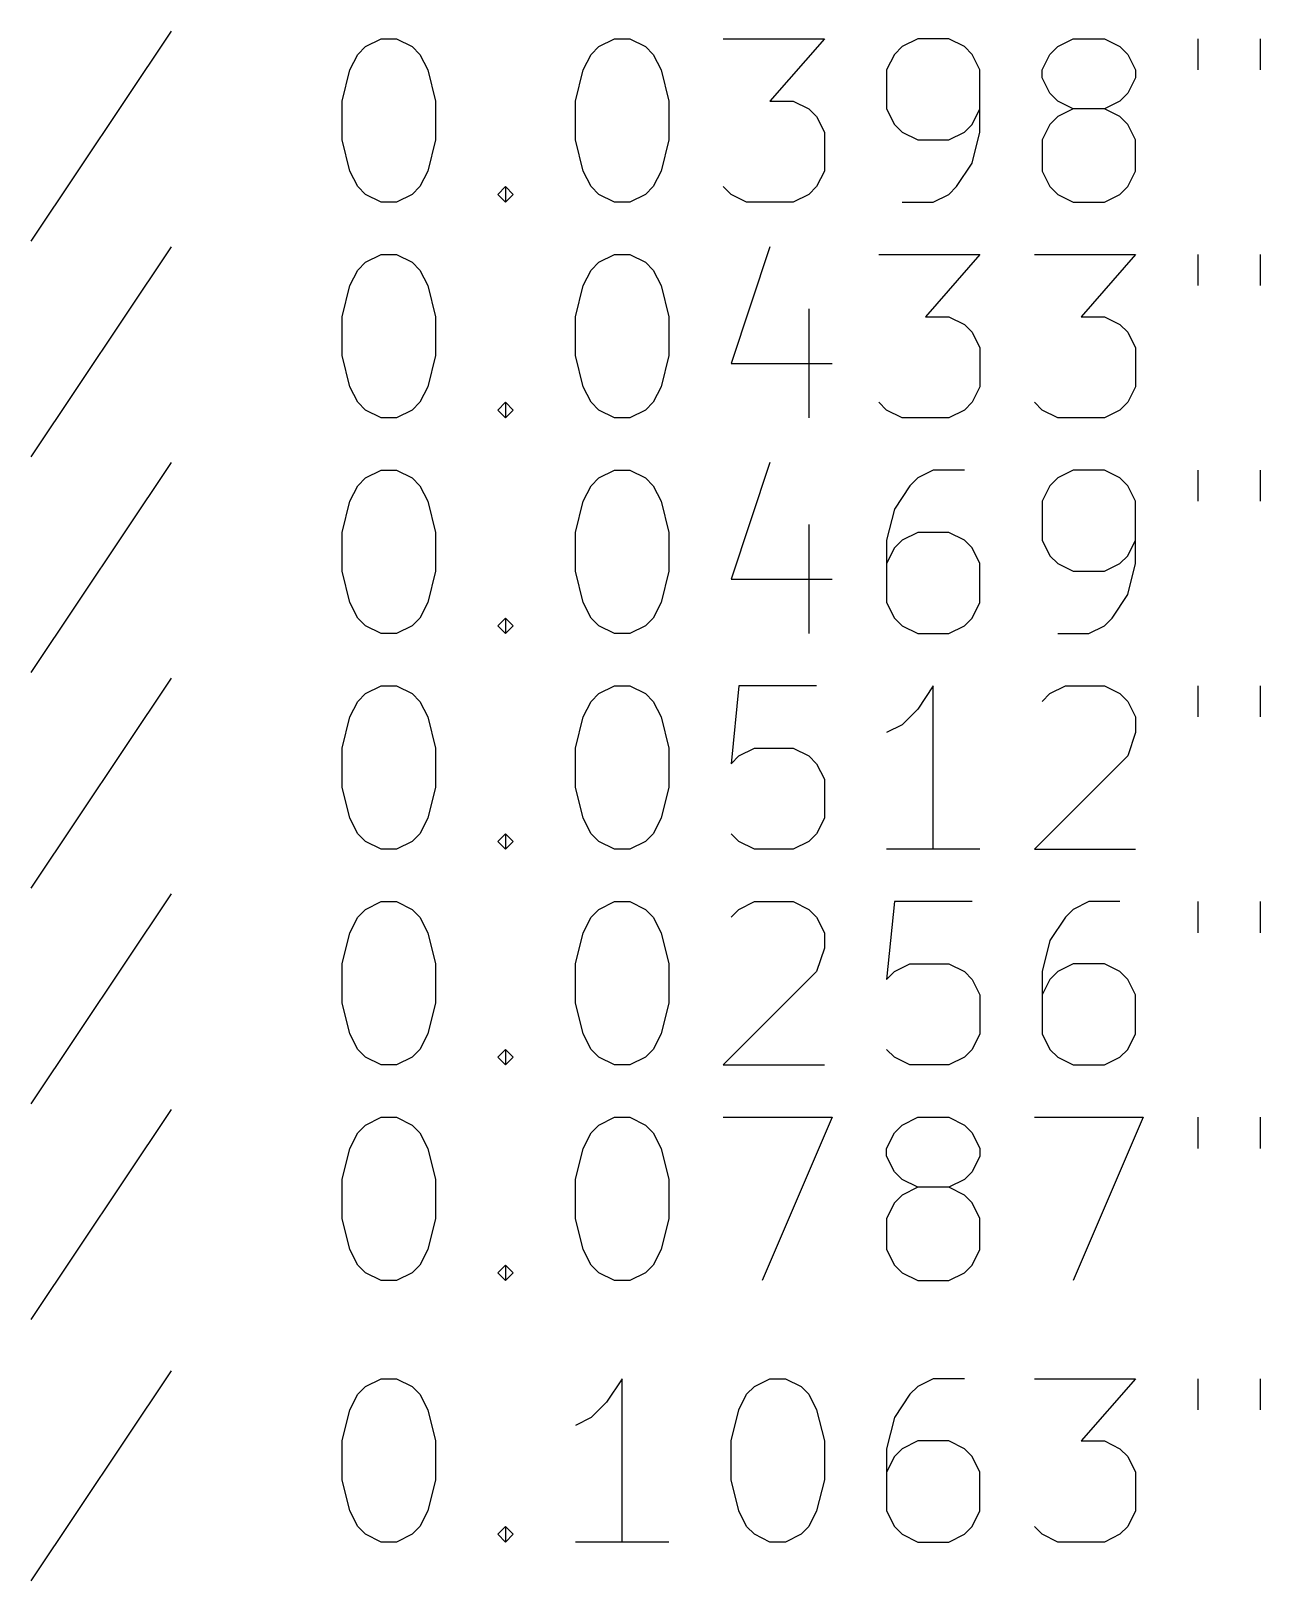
# Model space of a CAD drawing. Header units: millimetres. Extents: x 98 to 190, y -210 to -100.
# Drawn here: x 117.7 to 132.75, y -209.44 to -190.47 of the extents above; entities that cross this region are included whole.
import ezdxf

# ---------------------------------------------------------------- set-up
doc = ezdxf.new("R2010")
doc.units = ezdxf.units.MM
doc.layers.add('BLACK', color=250, linetype='CONTINUOUS')

msp = doc.modelspace()

# ---------------------------------------------------------------- linework, layer by layer
at = {"layer": 'BLACK', "linetype": 'CONTINUOUS'}
for p, q in [((119.414912, -190.4696), (117.700627, -193.041028)), ((121.700627, -190.755314), (121.795865, -190.660076)), ((121.795865, -190.660076), (121.986341, -190.564838)), ((121.986341, -190.564838), (122.176818, -190.564838)), ((122.176818, -190.564838), (122.367294, -190.660076)), ((122.367294, -190.660076), (122.462532, -190.755314)), ((124.55777, -190.755314), (124.653008, -190.660076)), ((124.653008, -190.660076), (124.843484, -190.564838)), ((124.843484, -190.564838), (125.033961, -190.564838)), ((125.033961, -190.564838), (125.224437, -190.660076)), ((125.224437, -190.660076), (125.319675, -190.755314)), ((126.176818, -190.564838), (127.414913, -190.564838)), ((127.414913, -190.564838), (126.748246, -191.326742)), ((128.367294, -190.660076), (128.272056, -190.755314)), ((128.55777, -190.564838), (128.367294, -190.660076)), ((128.938723, -190.564838), (128.55777, -190.564838)), ((129.129199, -190.660076), (128.938723, -190.564838)), ((129.224437, -190.755314), (129.129199, -190.660076)), ((130.176818, -190.755314), (130.272056, -190.660076)), ((130.272056, -190.660076), (130.462532, -190.564838)), ((130.462532, -190.564838), (130.843485, -190.564838)), ((130.843485, -190.564838), (131.033961, -190.660076)), ((131.033961, -190.660076), (131.129199, -190.755314)), ((131.986342, -190.564838), (131.986342, -190.94579)), ((132.748247, -190.564838), (132.748247, -190.94579)), ((121.605389, -190.94579), (121.700627, -190.755314)), ((122.462532, -190.755314), (122.55777, -190.94579)), ((124.462532, -190.94579), (124.55777, -190.755314)), ((125.319675, -190.755314), (125.414913, -190.94579)), ((128.272056, -190.755314), (128.176818, -190.94579)), ((129.319675, -190.94579), (129.224437, -190.755314)), ((130.08158, -190.94579), (130.176818, -190.755314)), ((131.129199, -190.755314), (131.224437, -190.94579)), ((121.510151, -191.326742), (121.605389, -190.94579)), ((122.55777, -190.94579), (122.653008, -191.326742)), ((124.367294, -191.326742), (124.462532, -190.94579)), ((125.414913, -190.94579), (125.510151, -191.326742)), ((128.176818, -190.94579), (128.176818, -191.42198)), ((129.319675, -191.707695), (129.319675, -190.94579)), ((130.08158, -191.041028), (130.08158, -190.94579)), ((130.176818, -191.231504), (130.08158, -191.041028)), ((131.224437, -191.041028), (131.129199, -191.231504)), ((131.224437, -190.94579), (131.224437, -191.041028)), ((130.272056, -191.326742), (130.176818, -191.231504)), ((131.129199, -191.231504), (131.033961, -191.326742)), ((121.510151, -191.802933), (121.510151, -191.326742)), ((122.653008, -191.326742), (122.653008, -191.802933)), ((124.367294, -191.802933), (124.367294, -191.326742)), ((125.510151, -191.326742), (125.510151, -191.802933)), ((126.748246, -191.326742), (127.033961, -191.326742)), ((127.033961, -191.326742), (127.224437, -191.42198)), ((130.462532, -191.42198), (130.272056, -191.326742)), ((131.033961, -191.326742), (130.843485, -191.42198)), ((127.224437, -191.42198), (127.319675, -191.517219)), ((127.319675, -191.517219), (127.414913, -191.707695)), ((128.176818, -191.42198), (128.272056, -191.612457)), ((129.224437, -191.612457), (129.319675, -191.42198)), ((130.272056, -191.517219), (130.176818, -191.612457)), ((130.462532, -191.42198), (130.272056, -191.517219)), ((130.843485, -191.42198), (130.462532, -191.42198)), ((131.033961, -191.517219), (130.843485, -191.42198)), ((131.129199, -191.612457), (131.033961, -191.517219)), ((127.414913, -191.707695), (127.414913, -192.183885)), ((128.272056, -191.612457), (128.367294, -191.707695)), ((128.367294, -191.707695), (128.55777, -191.802933)), ((128.938723, -191.802933), (129.129199, -191.707695)), ((129.129199, -191.707695), (129.224437, -191.612457)), ((129.224437, -192.088647), (129.319675, -191.707695)), ((130.176818, -191.612457), (130.08158, -191.802933)), ((131.224437, -191.802933), (131.129199, -191.612457)), ((121.605389, -192.183885), (121.510151, -191.802933)), ((122.653008, -191.802933), (122.55777, -192.183885)), ((124.462532, -192.183885), (124.367294, -191.802933)), ((125.510151, -191.802933), (125.414913, -192.183885)), ((128.55777, -191.802933), (128.938723, -191.802933)), ((130.08158, -191.802933), (130.08158, -192.183885)), ((131.224437, -192.183885), (131.224437, -191.802933)), ((129.033961, -192.374361), (129.224437, -192.088647)), ((121.700627, -192.374361), (121.605389, -192.183885)), ((122.55777, -192.183885), (122.462532, -192.374361)), ((124.55777, -192.374361), (124.462532, -192.183885)), ((125.414913, -192.183885), (125.319675, -192.374361)), ((127.414913, -192.183885), (127.319675, -192.374361)), ((130.08158, -192.183885), (130.176818, -192.374361)), ((131.129199, -192.374361), (131.224437, -192.183885)), ((121.795865, -192.4696), (121.700627, -192.374361)), ((121.986341, -192.564838), (121.795865, -192.4696)), ((122.367294, -192.4696), (122.176818, -192.564838)), ((122.462532, -192.374361), (122.367294, -192.4696)), ((123.414913, -192.4696), (123.510151, -192.374361)), ((123.510151, -192.564838), (123.414913, -192.4696)), ((123.510151, -192.374361), (123.605389, -192.4696)), ((123.510151, -192.374361), (123.510151, -192.564838)), ((123.605389, -192.4696), (123.510151, -192.564838)), ((124.653008, -192.4696), (124.55777, -192.374361)), ((124.843484, -192.564838), (124.653008, -192.4696)), ((125.224437, -192.4696), (125.033961, -192.564838)), ((125.319675, -192.374361), (125.224437, -192.4696)), ((126.272056, -192.4696), (126.176818, -192.374361)), ((126.462532, -192.564838), (126.272056, -192.4696)), ((127.224437, -192.4696), (127.033961, -192.564838)), ((127.319675, -192.374361), (127.224437, -192.4696)), ((128.748246, -192.564838), (128.938723, -192.4696)), ((128.938723, -192.4696), (129.033961, -192.374361)), ((130.176818, -192.374361), (130.272056, -192.4696)), ((130.272056, -192.4696), (130.462532, -192.564838)), ((130.843485, -192.564838), (131.033961, -192.4696)), ((131.033961, -192.4696), (131.129199, -192.374361)), ((122.176818, -192.564838), (121.986341, -192.564838)), ((125.033961, -192.564838), (124.843484, -192.564838)), ((127.033961, -192.564838), (126.462532, -192.564838)), ((128.367294, -192.564838), (128.748246, -192.564838)), ((130.462532, -192.564838), (130.843485, -192.564838)), ((119.414912, -193.1096), (117.700627, -195.681028)), ((126.748246, -193.1096), (126.272056, -194.538171)), ((121.700627, -193.395314), (121.795865, -193.300076)), ((121.795865, -193.300076), (121.986341, -193.204838)), ((121.986341, -193.204838), (122.176818, -193.204838)), ((122.176818, -193.204838), (122.367294, -193.300076)), ((122.367294, -193.300076), (122.462532, -193.395314)), ((124.55777, -193.395314), (124.653008, -193.300076)), ((124.653008, -193.300076), (124.843484, -193.204838)), ((124.843484, -193.204838), (125.033961, -193.204838)), ((125.033961, -193.204838), (125.224437, -193.300076)), ((125.224437, -193.300076), (125.319675, -193.395314)), ((128.08158, -193.204838), (129.319675, -193.204838)), ((129.319675, -193.204838), (128.653008, -193.966742)), ((129.986342, -193.204838), (131.224437, -193.204838)), ((131.224437, -193.204838), (130.55777, -193.966742)), ((131.986342, -193.204838), (131.986342, -193.58579)), ((132.748247, -193.204838), (132.748247, -193.58579)), ((121.605389, -193.58579), (121.700627, -193.395314)), ((122.462532, -193.395314), (122.55777, -193.58579)), ((124.462532, -193.58579), (124.55777, -193.395314)), ((125.319675, -193.395314), (125.414913, -193.58579)), ((121.510151, -193.966742), (121.605389, -193.58579)), ((122.55777, -193.58579), (122.653008, -193.966742)), ((124.367294, -193.966742), (124.462532, -193.58579)), ((125.414913, -193.58579), (125.510151, -193.966742)), ((127.224437, -193.871504), (127.224437, -195.204838)), ((121.510151, -194.442933), (121.510151, -193.966742)), ((122.653008, -193.966742), (122.653008, -194.442933)), ((124.367294, -194.442933), (124.367294, -193.966742)), ((125.510151, -193.966742), (125.510151, -194.442933)), ((128.653008, -193.966742), (128.938723, -193.966742)), ((128.938723, -193.966742), (129.129199, -194.06198)), ((129.129199, -194.06198), (129.224437, -194.157219)), ((130.55777, -193.966742), (130.843485, -193.966742)), ((130.843485, -193.966742), (131.033961, -194.06198)), ((131.033961, -194.06198), (131.129199, -194.157219)), ((129.224437, -194.157219), (129.319675, -194.347695)), ((131.129199, -194.157219), (131.224437, -194.347695)), ((121.605389, -194.823885), (121.510151, -194.442933)), ((122.653008, -194.442933), (122.55777, -194.823885)), ((124.462532, -194.823885), (124.367294, -194.442933)), ((125.510151, -194.442933), (125.414913, -194.823885)), ((129.319675, -194.347695), (129.319675, -194.823885)), ((131.224437, -194.347695), (131.224437, -194.823885)), ((126.272056, -194.538171), (127.510151, -194.538171)), ((121.700627, -195.014361), (121.605389, -194.823885)), ((122.55777, -194.823885), (122.462532, -195.014361)), ((124.55777, -195.014361), (124.462532, -194.823885)), ((125.414913, -194.823885), (125.319675, -195.014361)), ((129.319675, -194.823885), (129.224437, -195.014361)), ((131.224437, -194.823885), (131.129199, -195.014361)), ((121.795865, -195.1096), (121.700627, -195.014361)), ((122.462532, -195.014361), (122.367294, -195.1096)), ((123.414913, -195.1096), (123.510151, -195.014361)), ((123.510151, -195.014361), (123.605389, -195.1096)), ((123.510151, -195.014361), (123.510151, -195.204838)), ((124.653008, -195.1096), (124.55777, -195.014361)), ((125.319675, -195.014361), (125.224437, -195.1096)), ((128.176818, -195.1096), (128.08158, -195.014361)), ((129.224437, -195.014361), (129.129199, -195.1096)), ((130.08158, -195.1096), (129.986342, -195.014361)), ((131.129199, -195.014361), (131.033961, -195.1096)), ((121.986341, -195.204838), (121.795865, -195.1096)), ((122.176818, -195.204838), (121.986341, -195.204838)), ((122.367294, -195.1096), (122.176818, -195.204838)), ((123.510151, -195.204838), (123.414913, -195.1096)), ((123.605389, -195.1096), (123.510151, -195.204838)), ((124.843484, -195.204838), (124.653008, -195.1096)), ((125.033961, -195.204838), (124.843484, -195.204838)), ((125.224437, -195.1096), (125.033961, -195.204838)), ((128.367294, -195.204838), (128.176818, -195.1096)), ((128.938723, -195.204838), (128.367294, -195.204838)), ((129.129199, -195.1096), (128.938723, -195.204838)), ((130.272056, -195.204838), (130.08158, -195.1096)), ((130.843485, -195.204838), (130.272056, -195.204838)), ((131.033961, -195.1096), (130.843485, -195.204838)), ((119.414912, -195.7496), (117.700627, -198.321028)), ((126.748246, -195.7496), (126.272056, -197.178171)), ((121.700627, -196.035314), (121.795865, -195.940076)), ((121.795865, -195.940076), (121.986341, -195.844838)), ((121.986341, -195.844838), (122.176818, -195.844838)), ((122.176818, -195.844838), (122.367294, -195.940076)), ((122.367294, -195.940076), (122.462532, -196.035314)), ((124.55777, -196.035314), (124.653008, -195.940076)), ((124.653008, -195.940076), (124.843484, -195.844838)), ((124.843484, -195.844838), (125.033961, -195.844838)), ((125.033961, -195.844838), (125.224437, -195.940076)), ((125.224437, -195.940076), (125.319675, -196.035314)), ((128.55777, -195.940076), (128.462532, -196.035314)), ((128.748246, -195.844838), (128.55777, -195.940076)), ((129.129199, -195.844838), (128.748246, -195.844838)), ((130.272056, -195.940076), (130.176818, -196.035314)), ((130.462532, -195.844838), (130.272056, -195.940076)), ((130.843485, -195.844838), (130.462532, -195.844838)), ((131.033961, -195.940076), (130.843485, -195.844838)), ((131.129199, -196.035314), (131.033961, -195.940076)), ((131.986342, -195.844838), (131.986342, -196.22579)), ((132.748247, -195.844838), (132.748247, -196.22579)), ((121.605389, -196.22579), (121.700627, -196.035314)), ((122.462532, -196.035314), (122.55777, -196.22579)), ((124.462532, -196.22579), (124.55777, -196.035314)), ((125.319675, -196.035314), (125.414913, -196.22579)), ((128.462532, -196.035314), (128.272056, -196.321028)), ((130.176818, -196.035314), (130.08158, -196.22579)), ((131.224437, -196.22579), (131.129199, -196.035314)), ((121.510151, -196.606742), (121.605389, -196.22579)), ((122.55777, -196.22579), (122.653008, -196.606742)), ((124.367294, -196.606742), (124.462532, -196.22579)), ((125.414913, -196.22579), (125.510151, -196.606742)), ((128.272056, -196.321028), (128.176818, -196.70198)), ((130.08158, -196.22579), (130.08158, -196.70198)), ((131.224437, -196.987695), (131.224437, -196.22579)), ((127.224437, -196.511504), (127.224437, -197.844838)), ((121.510151, -197.082933), (121.510151, -196.606742)), ((122.653008, -196.606742), (122.653008, -197.082933)), ((124.367294, -197.082933), (124.367294, -196.606742)), ((125.510151, -196.606742), (125.510151, -197.082933)), ((128.176818, -196.70198), (128.176818, -197.463885)), ((128.367294, -196.70198), (128.272056, -196.797219)), ((128.55777, -196.606742), (128.367294, -196.70198)), ((128.938723, -196.606742), (128.55777, -196.606742)), ((129.129199, -196.70198), (128.938723, -196.606742)), ((129.224437, -196.797219), (129.129199, -196.70198)), ((130.08158, -196.70198), (130.176818, -196.892457)), ((131.129199, -196.892457), (131.224437, -196.70198)), ((128.272056, -196.797219), (128.176818, -196.987695)), ((129.319675, -196.987695), (129.224437, -196.797219)), ((130.176818, -196.892457), (130.272056, -196.987695)), ((131.033961, -196.987695), (131.129199, -196.892457)), ((121.605389, -197.463885), (121.510151, -197.082933)), ((122.653008, -197.082933), (122.55777, -197.463885)), ((124.462532, -197.463885), (124.367294, -197.082933)), ((125.510151, -197.082933), (125.414913, -197.463885)), ((129.319675, -197.463885), (129.319675, -196.987695)), ((130.272056, -196.987695), (130.462532, -197.082933)), ((130.462532, -197.082933), (130.843485, -197.082933)), ((130.843485, -197.082933), (131.033961, -196.987695)), ((131.129199, -197.368647), (131.224437, -196.987695)), ((126.272056, -197.178171), (127.510151, -197.178171)), ((121.700627, -197.654361), (121.605389, -197.463885)), ((122.55777, -197.463885), (122.462532, -197.654361)), ((124.55777, -197.654361), (124.462532, -197.463885)), ((125.414913, -197.463885), (125.319675, -197.654361)), ((128.176818, -197.463885), (128.272056, -197.654361)), ((129.224437, -197.654361), (129.319675, -197.463885)), ((130.938723, -197.654361), (131.129199, -197.368647)), ((121.795865, -197.7496), (121.700627, -197.654361)), ((122.462532, -197.654361), (122.367294, -197.7496)), ((123.414913, -197.7496), (123.510151, -197.654361)), ((123.510151, -197.654361), (123.605389, -197.7496)), ((123.510151, -197.654361), (123.510151, -197.844838)), ((124.653008, -197.7496), (124.55777, -197.654361)), ((125.319675, -197.654361), (125.224437, -197.7496)), ((128.272056, -197.654361), (128.367294, -197.7496)), ((129.129199, -197.7496), (129.224437, -197.654361)), ((130.843485, -197.7496), (130.938723, -197.654361)), ((121.986341, -197.844838), (121.795865, -197.7496)), ((122.176818, -197.844838), (121.986341, -197.844838)), ((122.367294, -197.7496), (122.176818, -197.844838)), ((123.510151, -197.844838), (123.414913, -197.7496)), ((123.605389, -197.7496), (123.510151, -197.844838)), ((124.843484, -197.844838), (124.653008, -197.7496)), ((125.033961, -197.844838), (124.843484, -197.844838)), ((125.224437, -197.7496), (125.033961, -197.844838)), ((128.367294, -197.7496), (128.55777, -197.844838)), ((128.55777, -197.844838), (128.938723, -197.844838)), ((128.938723, -197.844838), (129.129199, -197.7496)), ((130.272056, -197.844838), (130.653008, -197.844838)), ((130.653008, -197.844838), (130.843485, -197.7496)), ((119.414912, -198.3896), (117.700627, -200.961028)), ((121.700627, -198.675314), (121.795865, -198.580076)), ((121.795865, -198.580076), (121.986341, -198.484838)), ((121.986341, -198.484838), (122.176818, -198.484838)), ((122.176818, -198.484838), (122.367294, -198.580076)), ((122.367294, -198.580076), (122.462532, -198.675314)), ((124.55777, -198.675314), (124.653008, -198.580076)), ((124.653008, -198.580076), (124.843484, -198.484838)), ((124.843484, -198.484838), (125.033961, -198.484838)), ((125.033961, -198.484838), (125.224437, -198.580076)), ((125.224437, -198.580076), (125.319675, -198.675314)), ((126.367294, -198.484838), (126.272056, -199.437219)), ((127.319675, -198.484838), (126.367294, -198.484838)), ((128.748246, -198.484838), (128.55777, -198.770552)), ((128.748246, -200.484838), (128.748246, -198.484838)), ((130.08158, -198.675314), (130.176818, -198.580076)), ((130.176818, -198.580076), (130.367294, -198.484838)), ((130.367294, -198.484838), (130.843485, -198.484838)), ((130.843485, -198.484838), (131.033961, -198.580076)), ((131.033961, -198.580076), (131.129199, -198.675314)), ((131.986342, -198.484838), (131.986342, -198.86579)), ((132.748247, -198.484838), (132.748247, -198.86579)), ((121.605389, -198.86579), (121.700627, -198.675314)), ((122.462532, -198.675314), (122.55777, -198.86579)), ((124.462532, -198.86579), (124.55777, -198.675314)), ((125.319675, -198.675314), (125.414913, -198.86579)), ((128.55777, -198.770552), (128.367294, -198.961028)), ((131.129199, -198.675314), (131.224437, -198.86579)), ((121.510151, -199.246742), (121.605389, -198.86579)), ((122.55777, -198.86579), (122.653008, -199.246742)), ((124.367294, -199.246742), (124.462532, -198.86579)), ((125.414913, -198.86579), (125.510151, -199.246742)), ((128.367294, -198.961028), (128.176818, -199.056266)), ((131.224437, -198.86579), (131.224437, -199.056266)), ((131.224437, -199.056266), (131.129199, -199.34198)), ((121.510151, -199.722933), (121.510151, -199.246742)), ((122.653008, -199.246742), (122.653008, -199.722933)), ((124.367294, -199.722933), (124.367294, -199.246742)), ((125.510151, -199.246742), (125.510151, -199.722933)), ((126.272056, -199.437219), (126.367294, -199.34198)), ((126.367294, -199.34198), (126.55777, -199.246742)), ((126.55777, -199.246742), (127.033961, -199.246742)), ((127.033961, -199.246742), (127.224437, -199.34198)), ((127.224437, -199.34198), (127.319675, -199.437219)), ((131.129199, -199.34198), (129.986342, -200.484838)), ((127.319675, -199.437219), (127.414913, -199.627695)), ((121.605389, -200.103885), (121.510151, -199.722933)), ((122.653008, -199.722933), (122.55777, -200.103885)), ((124.462532, -200.103885), (124.367294, -199.722933)), ((125.510151, -199.722933), (125.414913, -200.103885)), ((127.414913, -199.627695), (127.414913, -200.103885)), ((121.700627, -200.294361), (121.605389, -200.103885)), ((122.55777, -200.103885), (122.462532, -200.294361)), ((124.55777, -200.294361), (124.462532, -200.103885)), ((125.414913, -200.103885), (125.319675, -200.294361)), ((127.414913, -200.103885), (127.319675, -200.294361)), ((121.795865, -200.3896), (121.700627, -200.294361)), ((122.462532, -200.294361), (122.367294, -200.3896)), ((123.414913, -200.3896), (123.510151, -200.294361)), ((123.510151, -200.294361), (123.605389, -200.3896)), ((123.510151, -200.294361), (123.510151, -200.484838)), ((124.653008, -200.3896), (124.55777, -200.294361)), ((125.319675, -200.294361), (125.224437, -200.3896)), ((126.367294, -200.3896), (126.272056, -200.294361)), ((127.319675, -200.294361), (127.224437, -200.3896)), ((121.986341, -200.484838), (121.795865, -200.3896)), ((122.176818, -200.484838), (121.986341, -200.484838)), ((122.367294, -200.3896), (122.176818, -200.484838)), ((123.510151, -200.484838), (123.414913, -200.3896)), ((123.605389, -200.3896), (123.510151, -200.484838)), ((124.843484, -200.484838), (124.653008, -200.3896)), ((125.033961, -200.484838), (124.843484, -200.484838)), ((125.224437, -200.3896), (125.033961, -200.484838)), ((126.55777, -200.484838), (126.367294, -200.3896)), ((127.033961, -200.484838), (126.55777, -200.484838)), ((127.224437, -200.3896), (127.033961, -200.484838)), ((129.319675, -200.484838), (128.176818, -200.484838)), ((129.986342, -200.484838), (131.224437, -200.484838)), ((119.414912, -201.0296), (117.700627, -203.601028)), ((121.700627, -201.315314), (121.795865, -201.220076)), ((121.795865, -201.220076), (121.986341, -201.124838)), ((121.986341, -201.124838), (122.176818, -201.124838)), ((122.176818, -201.124838), (122.367294, -201.220076)), ((122.367294, -201.220076), (122.462532, -201.315314)), ((124.55777, -201.315314), (124.653008, -201.220076)), ((124.653008, -201.220076), (124.843484, -201.124838)), ((124.843484, -201.124838), (125.033961, -201.124838)), ((125.033961, -201.124838), (125.224437, -201.220076)), ((125.224437, -201.220076), (125.319675, -201.315314)), ((126.272056, -201.315314), (126.367294, -201.220076)), ((126.367294, -201.220076), (126.55777, -201.124838)), ((126.55777, -201.124838), (127.033961, -201.124838)), ((127.033961, -201.124838), (127.224437, -201.220076)), ((127.224437, -201.220076), (127.319675, -201.315314)), ((128.272056, -201.124838), (128.176818, -202.077219)), ((129.224437, -201.124838), (128.272056, -201.124838)), ((130.462532, -201.220076), (130.367294, -201.315314)), ((130.653008, -201.124838), (130.462532, -201.220076)), ((131.033961, -201.124838), (130.653008, -201.124838)), ((131.986342, -201.124838), (131.986342, -201.50579)), ((132.748247, -201.124838), (132.748247, -201.50579)), ((121.605389, -201.50579), (121.700627, -201.315314)), ((122.462532, -201.315314), (122.55777, -201.50579)), ((124.462532, -201.50579), (124.55777, -201.315314)), ((125.319675, -201.315314), (125.414913, -201.50579)), ((127.319675, -201.315314), (127.414913, -201.50579)), ((130.367294, -201.315314), (130.176818, -201.601028)), ((121.510151, -201.886742), (121.605389, -201.50579)), ((122.55777, -201.50579), (122.653008, -201.886742)), ((124.367294, -201.886742), (124.462532, -201.50579)), ((125.414913, -201.50579), (125.510151, -201.886742)), ((127.414913, -201.50579), (127.414913, -201.696266)), ((130.176818, -201.601028), (130.08158, -201.98198)), ((127.414913, -201.696266), (127.319675, -201.98198)), ((121.510151, -202.362933), (121.510151, -201.886742)), ((122.653008, -201.886742), (122.653008, -202.362933)), ((124.367294, -202.362933), (124.367294, -201.886742)), ((125.510151, -201.886742), (125.510151, -202.362933)), ((127.319675, -201.98198), (126.176818, -203.124838)), ((128.176818, -202.077219), (128.272056, -201.98198)), ((128.272056, -201.98198), (128.462532, -201.886742)), ((128.462532, -201.886742), (128.938723, -201.886742)), ((128.938723, -201.886742), (129.129199, -201.98198)), ((129.129199, -201.98198), (129.224437, -202.077219)), ((130.08158, -201.98198), (130.08158, -202.743885)), ((130.272056, -201.98198), (130.176818, -202.077219)), ((130.462532, -201.886742), (130.272056, -201.98198)), ((130.843485, -201.886742), (130.462532, -201.886742)), ((131.033961, -201.98198), (130.843485, -201.886742)), ((131.129199, -202.077219), (131.033961, -201.98198)), ((129.224437, -202.077219), (129.319675, -202.267695)), ((130.176818, -202.077219), (130.08158, -202.267695)), ((131.224437, -202.267695), (131.129199, -202.077219)), ((121.605389, -202.743885), (121.510151, -202.362933)), ((122.653008, -202.362933), (122.55777, -202.743885)), ((124.462532, -202.743885), (124.367294, -202.362933)), ((125.510151, -202.362933), (125.414913, -202.743885)), ((129.319675, -202.267695), (129.319675, -202.743885)), ((131.224437, -202.743885), (131.224437, -202.267695)), ((121.700627, -202.934361), (121.605389, -202.743885)), ((122.55777, -202.743885), (122.462532, -202.934361)), ((124.55777, -202.934361), (124.462532, -202.743885)), ((125.414913, -202.743885), (125.319675, -202.934361)), ((129.319675, -202.743885), (129.224437, -202.934361)), ((130.08158, -202.743885), (130.176818, -202.934361)), ((131.129199, -202.934361), (131.224437, -202.743885)), ((121.795865, -203.0296), (121.700627, -202.934361)), ((122.462532, -202.934361), (122.367294, -203.0296)), ((123.414913, -203.0296), (123.510151, -202.934361)), ((123.510151, -202.934361), (123.605389, -203.0296)), ((123.510151, -202.934361), (123.510151, -203.124838)), ((124.653008, -203.0296), (124.55777, -202.934361)), ((125.319675, -202.934361), (125.224437, -203.0296)), ((128.272056, -203.0296), (128.176818, -202.934361)), ((129.224437, -202.934361), (129.129199, -203.0296)), ((130.176818, -202.934361), (130.272056, -203.0296)), ((131.033961, -203.0296), (131.129199, -202.934361)), ((121.986341, -203.124838), (121.795865, -203.0296)), ((122.176818, -203.124838), (121.986341, -203.124838)), ((122.367294, -203.0296), (122.176818, -203.124838)), ((123.510151, -203.124838), (123.414913, -203.0296)), ((123.605389, -203.0296), (123.510151, -203.124838)), ((124.843484, -203.124838), (124.653008, -203.0296)), ((125.033961, -203.124838), (124.843484, -203.124838)), ((125.224437, -203.0296), (125.033961, -203.124838)), ((126.176818, -203.124838), (127.414913, -203.124838)), ((128.462532, -203.124838), (128.272056, -203.0296)), ((128.938723, -203.124838), (128.462532, -203.124838)), ((129.129199, -203.0296), (128.938723, -203.124838)), ((130.272056, -203.0296), (130.462532, -203.124838)), ((130.462532, -203.124838), (130.843485, -203.124838)), ((130.843485, -203.124838), (131.033961, -203.0296)), ((119.414912, -203.6696), (117.700627, -206.241028)), ((121.700627, -203.955314), (121.795865, -203.860076)), ((121.795865, -203.860076), (121.986341, -203.764838)), ((121.986341, -203.764838), (122.176818, -203.764838)), ((122.176818, -203.764838), (122.367294, -203.860076)), ((122.367294, -203.860076), (122.462532, -203.955314)), ((124.55777, -203.955314), (124.653008, -203.860076)), ((124.653008, -203.860076), (124.843484, -203.764838)), ((124.843484, -203.764838), (125.033961, -203.764838)), ((125.033961, -203.764838), (125.224437, -203.860076)), ((125.224437, -203.860076), (125.319675, -203.955314)), ((126.176818, -203.764838), (127.510151, -203.764838)), ((127.510151, -203.764838), (126.653008, -205.764838)), ((128.272056, -203.955314), (128.367294, -203.860076)), ((128.367294, -203.860076), (128.55777, -203.764838)), ((128.55777, -203.764838), (128.938723, -203.764838)), ((128.938723, -203.764838), (129.129199, -203.860076)), ((129.129199, -203.860076), (129.224437, -203.955314)), ((129.986342, -203.764838), (131.319675, -203.764838)), ((131.319675, -203.764838), (130.462532, -205.764838)), ((131.986342, -203.764838), (131.986342, -204.14579)), ((132.748247, -203.764838), (132.748247, -204.14579)), ((121.605389, -204.14579), (121.700627, -203.955314)), ((122.462532, -203.955314), (122.55777, -204.14579)), ((124.462532, -204.14579), (124.55777, -203.955314)), ((125.319675, -203.955314), (125.414913, -204.14579)), ((128.176818, -204.14579), (128.272056, -203.955314)), ((129.224437, -203.955314), (129.319675, -204.14579)), ((121.510151, -204.526742), (121.605389, -204.14579)), ((122.55777, -204.14579), (122.653008, -204.526742)), ((124.367294, -204.526742), (124.462532, -204.14579)), ((125.414913, -204.14579), (125.510151, -204.526742)), ((128.176818, -204.241028), (128.176818, -204.14579)), ((128.272056, -204.431504), (128.176818, -204.241028)), ((129.319675, -204.241028), (129.224437, -204.431504)), ((129.319675, -204.14579), (129.319675, -204.241028)), ((128.367294, -204.526742), (128.272056, -204.431504)), ((129.224437, -204.431504), (129.129199, -204.526742)), ((121.510151, -205.002933), (121.510151, -204.526742)), ((122.653008, -204.526742), (122.653008, -205.002933)), ((124.367294, -205.002933), (124.367294, -204.526742)), ((125.510151, -204.526742), (125.510151, -205.002933)), ((128.55777, -204.62198), (128.367294, -204.526742)), ((128.55777, -204.62198), (128.367294, -204.717219)), ((128.938723, -204.62198), (128.55777, -204.62198)), ((129.129199, -204.526742), (128.938723, -204.62198)), ((129.129199, -204.717219), (128.938723, -204.62198)), ((128.272056, -204.812457), (128.176818, -205.002933)), ((128.367294, -204.717219), (128.272056, -204.812457)), ((129.224437, -204.812457), (129.129199, -204.717219)), ((129.319675, -205.002933), (129.224437, -204.812457)), ((121.605389, -205.383885), (121.510151, -205.002933)), ((122.653008, -205.002933), (122.55777, -205.383885)), ((124.462532, -205.383885), (124.367294, -205.002933)), ((125.510151, -205.002933), (125.414913, -205.383885)), ((128.176818, -205.002933), (128.176818, -205.383885)), ((129.319675, -205.383885), (129.319675, -205.002933)), ((121.700627, -205.574361), (121.605389, -205.383885)), ((122.55777, -205.383885), (122.462532, -205.574361)), ((124.55777, -205.574361), (124.462532, -205.383885)), ((125.414913, -205.383885), (125.319675, -205.574361)), ((128.176818, -205.383885), (128.272056, -205.574361)), ((129.224437, -205.574361), (129.319675, -205.383885)), ((121.795865, -205.6696), (121.700627, -205.574361)), ((122.462532, -205.574361), (122.367294, -205.6696)), ((123.414913, -205.6696), (123.510151, -205.574361)), ((123.510151, -205.574361), (123.605389, -205.6696)), ((123.510151, -205.574361), (123.510151, -205.764838)), ((124.653008, -205.6696), (124.55777, -205.574361)), ((125.319675, -205.574361), (125.224437, -205.6696)), ((128.272056, -205.574361), (128.367294, -205.6696)), ((129.129199, -205.6696), (129.224437, -205.574361)), ((121.986341, -205.764838), (121.795865, -205.6696)), ((122.176818, -205.764838), (121.986341, -205.764838)), ((122.367294, -205.6696), (122.176818, -205.764838)), ((123.510151, -205.764838), (123.414913, -205.6696)), ((123.605389, -205.6696), (123.510151, -205.764838)), ((124.843484, -205.764838), (124.653008, -205.6696)), ((125.033961, -205.764838), (124.843484, -205.764838)), ((125.224437, -205.6696), (125.033961, -205.764838)), ((128.367294, -205.6696), (128.55777, -205.764838)), ((128.55777, -205.764838), (128.938723, -205.764838)), ((128.938723, -205.764838), (129.129199, -205.6696)), ((119.414912, -206.8696), (117.700627, -209.441028)), ((121.795865, -207.060076), (121.986341, -206.964838)), ((121.986341, -206.964838), (122.176818, -206.964838)), ((122.176818, -206.964838), (122.367294, -207.060076)), ((124.938722, -206.964838), (124.748246, -207.250552)), ((124.938722, -208.964838), (124.938722, -206.964838)), ((126.55777, -207.060076), (126.748246, -206.964838)), ((126.748246, -206.964838), (126.938723, -206.964838)), ((126.938723, -206.964838), (127.129199, -207.060076)), ((128.748246, -206.964838), (128.55777, -207.060076)), ((129.129199, -206.964838), (128.748246, -206.964838)), ((129.986342, -206.964838), (131.224437, -206.964838)), ((131.224437, -206.964838), (130.55777, -207.726742)), ((131.986342, -206.964838), (131.986342, -207.34579)), ((132.748247, -206.964838), (132.748247, -207.34579)), ((121.605389, -207.34579), (121.700627, -207.155314)), ((121.700627, -207.155314), (121.795865, -207.060076)), ((122.367294, -207.060076), (122.462532, -207.155314)), ((122.462532, -207.155314), (122.55777, -207.34579)), ((126.367294, -207.34579), (126.462532, -207.155314)), ((126.462532, -207.155314), (126.55777, -207.060076)), ((127.129199, -207.060076), (127.224437, -207.155314)), ((127.224437, -207.155314), (127.319675, -207.34579)), ((128.462532, -207.155314), (128.272056, -207.441028)), ((128.55777, -207.060076), (128.462532, -207.155314)), ((121.510151, -207.726742), (121.605389, -207.34579)), ((122.55777, -207.34579), (122.653008, -207.726742)), ((124.748246, -207.250552), (124.55777, -207.441028)), ((126.272056, -207.726742), (126.367294, -207.34579)), ((127.319675, -207.34579), (127.414913, -207.726742)), ((124.55777, -207.441028), (124.367294, -207.536266)), ((128.272056, -207.441028), (128.176818, -207.82198)), ((121.510151, -208.202933), (121.510151, -207.726742)), ((122.653008, -207.726742), (122.653008, -208.202933)), ((126.272056, -208.202933), (126.272056, -207.726742)), ((127.414913, -207.726742), (127.414913, -208.202933)), ((128.55777, -207.726742), (128.367294, -207.82198)), ((128.938723, -207.726742), (128.55777, -207.726742)), ((129.129199, -207.82198), (128.938723, -207.726742)), ((130.55777, -207.726742), (130.843485, -207.726742)), ((130.843485, -207.726742), (131.033961, -207.82198)), ((128.176818, -207.82198), (128.176818, -208.583885)), ((128.272056, -207.917219), (128.176818, -208.107695)), ((128.367294, -207.82198), (128.272056, -207.917219)), ((129.224437, -207.917219), (129.129199, -207.82198)), ((129.319675, -208.107695), (129.224437, -207.917219)), ((131.033961, -207.82198), (131.129199, -207.917219)), ((131.129199, -207.917219), (131.224437, -208.107695)), ((129.319675, -208.583885), (129.319675, -208.107695)), ((131.224437, -208.107695), (131.224437, -208.583885)), ((121.605389, -208.583885), (121.510151, -208.202933)), ((122.653008, -208.202933), (122.55777, -208.583885)), ((126.367294, -208.583885), (126.272056, -208.202933)), ((127.414913, -208.202933), (127.319675, -208.583885)), ((121.700627, -208.774361), (121.605389, -208.583885)), ((122.55777, -208.583885), (122.462532, -208.774361)), ((126.462532, -208.774361), (126.367294, -208.583885)), ((127.319675, -208.583885), (127.224437, -208.774361)), ((128.176818, -208.583885), (128.272056, -208.774361)), ((129.224437, -208.774361), (129.319675, -208.583885)), ((131.224437, -208.583885), (131.129199, -208.774361)), ((121.795865, -208.8696), (121.700627, -208.774361)), ((121.986341, -208.964838), (121.795865, -208.8696)), ((122.367294, -208.8696), (122.176818, -208.964838)), ((122.462532, -208.774361), (122.367294, -208.8696)), ((123.414913, -208.8696), (123.510151, -208.774361)), ((123.510151, -208.964838), (123.414913, -208.8696)), ((123.510151, -208.774361), (123.605389, -208.8696)), ((123.510151, -208.774361), (123.510151, -208.964838)), ((123.605389, -208.8696), (123.510151, -208.964838)), ((126.55777, -208.8696), (126.462532, -208.774361)), ((126.748246, -208.964838), (126.55777, -208.8696)), ((127.129199, -208.8696), (126.938723, -208.964838)), ((127.224437, -208.774361), (127.129199, -208.8696)), ((128.272056, -208.774361), (128.367294, -208.8696)), ((128.367294, -208.8696), (128.55777, -208.964838)), ((128.938723, -208.964838), (129.129199, -208.8696)), ((129.129199, -208.8696), (129.224437, -208.774361)), ((130.08158, -208.8696), (129.986342, -208.774361)), ((130.272056, -208.964838), (130.08158, -208.8696)), ((131.033961, -208.8696), (130.843485, -208.964838)), ((131.129199, -208.774361), (131.033961, -208.8696)), ((122.176818, -208.964838), (121.986341, -208.964838)), ((125.510151, -208.964838), (124.367294, -208.964838)), ((126.938723, -208.964838), (126.748246, -208.964838)), ((128.55777, -208.964838), (128.938723, -208.964838)), ((130.843485, -208.964838), (130.272056, -208.964838))]:
    msp.add_line(p, q, dxfattribs=at)

doc.saveas('drawing.dxf')
